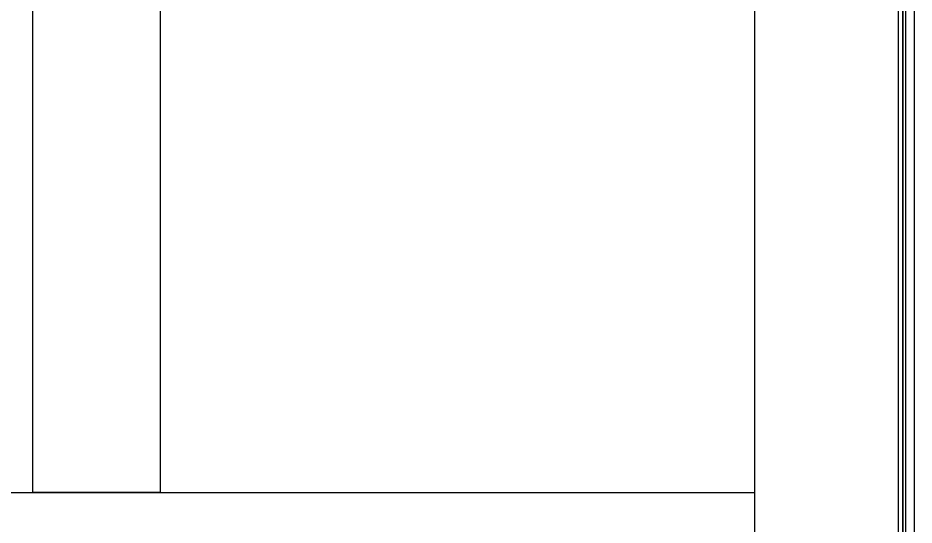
# Model space of a CAD drawing. Header units: millimetres. Extents: x 42151 to 59780, y 37376 to 44547.
# Drawn here: x 47521.6 to 47802.5, y 42464.5 to 42623.6 of the extents above; entities that cross this region are included whole.
import ezdxf

# ---------------------------------------------------------------- set-up
doc = ezdxf.new("R2010")
doc.units = ezdxf.units.MM
for name, color, linetype in [('000-PI-ORMAR', 2, 'Continuous'), ('002-PI-Kabelska kanalica', 150, 'Continuous'), ('SI-Ormari', 51, 'Continuous')]:
    doc.layers.add(name, color=color, linetype=linetype)

# ---------------------------------------------------------------- blocks, each defined once
blk = doc.blocks.new('2000x800_montazna ploca')
at = {"layer": '000-PI-ORMAR'}
blk.add_line((-3634.67, 1646.19), (-3634.67, -243.81), dxfattribs=at)
blk = doc.blocks.new('*U90')
at = {"layer": '002-PI-Kabelska kanalica'}
blk.add_line((80, -100), (80, 1630), dxfattribs=at)
blk = doc.blocks.new('*U152')
at = {"layer": '002-PI-Kabelska kanalica'}
for p, q in [((-20, 310), (20, 310)), ((-20, -100), (-20, 310)), ((20, -100), (20, 310))]:
    blk.add_line(p, q, dxfattribs=at)
blk = doc.blocks.new('*U137')
at = {"layer": '002-PI-Kabelska kanalica'}
for p, q in [((-20, 519), (40, 519)), ((-20, -100), (-20, 519))]:
    blk.add_line(p, q, dxfattribs=at)

msp = doc.modelspace()

# ---------------------------------------------------------------- linework, layer by layer
at = {"layer": '000-PI-ORMAR'}
for p, q in [((47797.526, 43996.747), (47797.526, 42012.247)), ((47799.026, 43996.747), (47799.026, 42012.247)), ((47799.038, 42012.247), (47799.038, 43996.747)), ((47799.807, 43976.247), (47799.807, 42025.247)), ((47802.526, 43976.247), (47802.526, 42025.247)), ((47802.526, 43976.247), (47802.526, 42025.247))]:
    msp.add_line(p, q, dxfattribs=at)

# ---------------------------------------------------------------- block references
msp.add_blockref('2000x800_montazna ploca', (51387.195, 42298.559))
at = {"rotation": 270}
msp.add_blockref('*U137', (47233.526, 42454.747), dxfattribs=at)
at = {"layer": 'SI-Ormari', "rotation": 180}
for name, p in [('*U90', (47832.526, 43844.747)), ('*U152', (47546.176, 42784.747))]:
    msp.add_blockref(name, p, dxfattribs=at)

doc.saveas('drawing.dxf')
